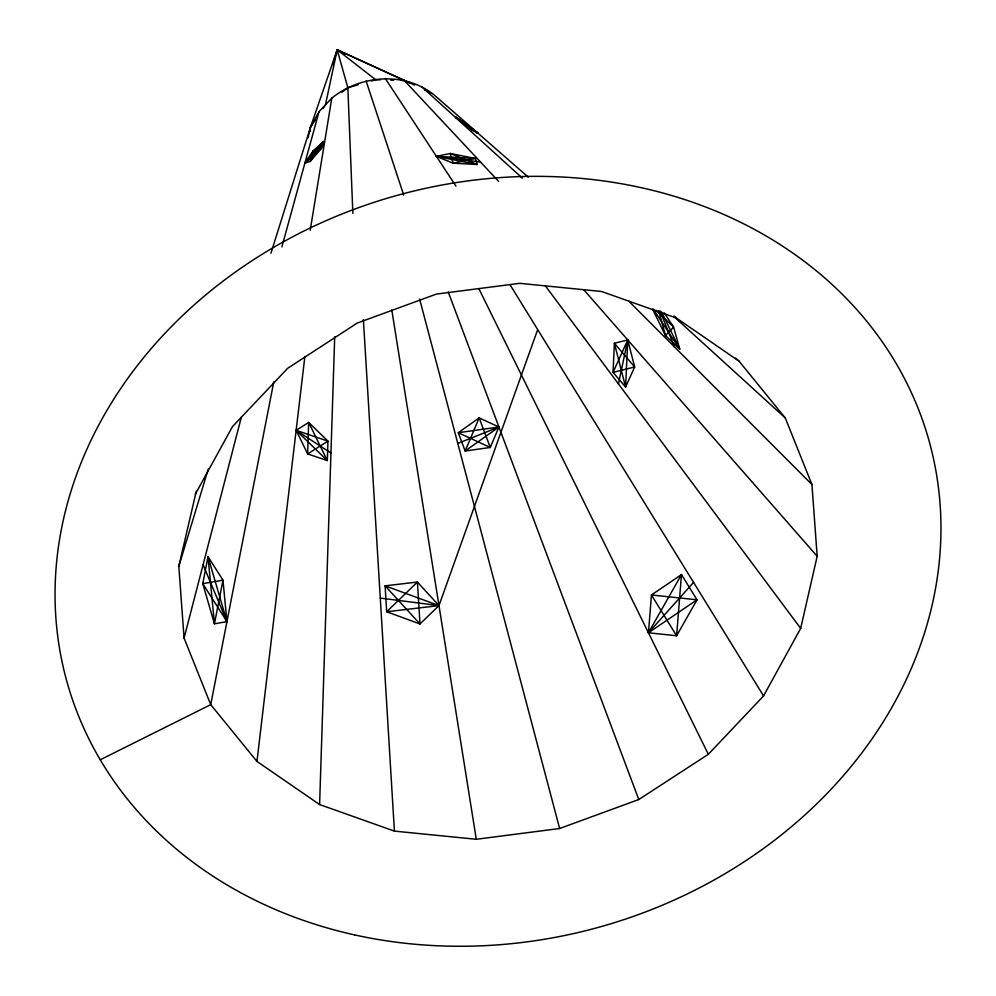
<?xml version="1.0" encoding="UTF-8"?>
<svg xmlns="http://www.w3.org/2000/svg" width="996" height="996" viewBox="0 0 996 996"><rect width="100%" height="100%" fill="white"/><g stroke="black" fill="none" stroke-linecap="round" stroke-linejoin="round"><path stroke-width="1.49" d="M735.583 358.149L739.044 361.175L785.271 417.947L811.927 484.492L817.181 556.266L800.684 628.389L763.558 695.93L708.33 754.308L638.785 799.527L559.628 828.51L476.287 839.279L394.416 831.112L319.604 804.556L334.706 336.773M627.754 339.96L625.6 387.033L613.05 372.367L614.395 343.271L627.754 339.96L634.676 367.001L625.6 387.033L614.395 343.271L634.676 367.001L613.05 372.367L627.754 339.96L618.441 383.896M648.446 632.771L651.459 594.973L681.476 574.605L697.026 599.816L676.608 635.772L648.446 632.771L681.476 574.605L676.608 635.772L651.459 594.973L697.026 599.816L648.446 632.771L693.565 582.399M319.604 804.556L256.956 761.43L304.876 356.506M309.918 131.609L310.478 127.214L337.183 49.8L414.647 85.108M310.217 230.213L331.793 98.156C360.913 74.439 406.804 71.139 435.962 96.512L528.291 177.139M336.636 52.838L337.183 49.8L409.68 82.892M273.776 381.916L210.729 704.658L256.956 761.43M345.288 54.232L337.183 49.8L325.418 104.891L322.928 108.601M100.235 759.786L210.729 704.658L184.073 638.112L178.819 566.338L196.249 491.277M308.063 137.797L310.478 127.214L319.056 111.627L331.793 98.156M184.073 638.112L241.281 417.424M281.868 246.896L319.056 111.627M332.851 64.628L337.183 49.8L375.729 79.78L380.223 79.879M178.819 566.338L208.289 468.979M270.937 253.245L310.478 127.214L315.458 119.769M537.305 330.635L438.975 605.605L419.976 623.969L386.672 611.756L385.103 585.847L417.424 582.05L438.975 605.605L386.672 611.756L417.424 582.05L419.976 623.969L385.103 585.847L438.975 605.605L380.273 598.086M498.934 427.01L490.269 447.478L465.144 451.001L458.285 432.712L479.163 417.897L498.934 427.01L465.144 451.001L479.163 417.897L490.269 447.478L458.285 432.712L498.934 427.01L457.787 443.419M195.316 494.215L232.442 426.674L287.67 368.296L357.215 323.078L436.373 294.094L519.713 283.325L601.584 291.492L676.396 318.048L739.044 361.175M304.863 163.232L313.105 150.882L323.526 141.457L321.733 147.981L310.204 161.427L304.863 163.232L323.526 141.457L310.204 161.427L313.105 150.882L321.733 147.981L304.863 163.232L324.509 142.764M341.939 92.23L347.841 87.71L358.112 84.797M296.136 430.334L308.673 422.441L327.945 441.141L327.323 460.575L307.652 453.902L296.136 430.334L327.945 441.141L307.652 453.902L308.673 422.441L327.323 460.575L296.136 430.334L330.958 453.018M371.321 81.037L375.729 79.78M436.422 156.372L450.155 153.471L475.391 158.476L477.258 164.489L453.168 163.195L436.422 156.372L475.391 158.476L453.168 163.195L450.155 153.471L477.258 164.489L436.422 156.372L480.533 162.024M226.939 621.653L214.439 623.795L202.748 583.631L208.015 556.677L222.967 580.17L226.939 621.653L202.748 583.631L222.967 580.17L214.439 623.795L208.015 556.677L226.939 621.653L203.097 564.72M390.731 80.116L393.731 80.19M401.239 80.352L404.239 80.427L406.729 82.145M424.645 89.677L428.728 91.532L430.832 93.661M424.508 89.603L428.728 91.532M478.043 133.252L472.976 130.551L455.969 117.229L467.522 125.035L478.043 133.252L459.33 120.641L467.522 125.035L472.976 130.551L455.969 117.229L478.043 133.252L455.496 117.428M421.507 86.552L522.302 178.097M674.105 315.969L676.396 318.048M673.943 316.579L785.271 417.947M656.09 310.379L673.595 327.062L679.758 349.16L665.552 335.615L652.641 309.295M628.364 300.742L811.927 484.492M404.239 80.427L498.585 181.334M583.805 289.774L817.181 556.266M544.999 285.379L800.684 628.389M664.158 312.819L673.595 327.062L665.552 335.615L658.617 310.789M653.164 309.021L679.758 349.16L661.518 311.96M385.34 78.535L455.969 186.165M510.101 284.844L763.558 695.93M478.964 288.865L708.33 754.308M659.925 310.69L674.454 346.882M448.25 292.015L638.785 799.527M366.105 81.025L403.729 195.116M337.183 49.8L347.841 87.71L352.858 213.455M419.615 299.074L559.628 828.51M391.802 310.067L476.287 839.279M363.391 319.728L394.416 831.112M354.576 934.895A447.578 379.576 -15.7 0 0 932.654 454.948A447.578 379.576 -15.7 0 0 206.77 294.069A447.578 379.576 -15.7 0 0 354.576 934.895"/></g></svg>
